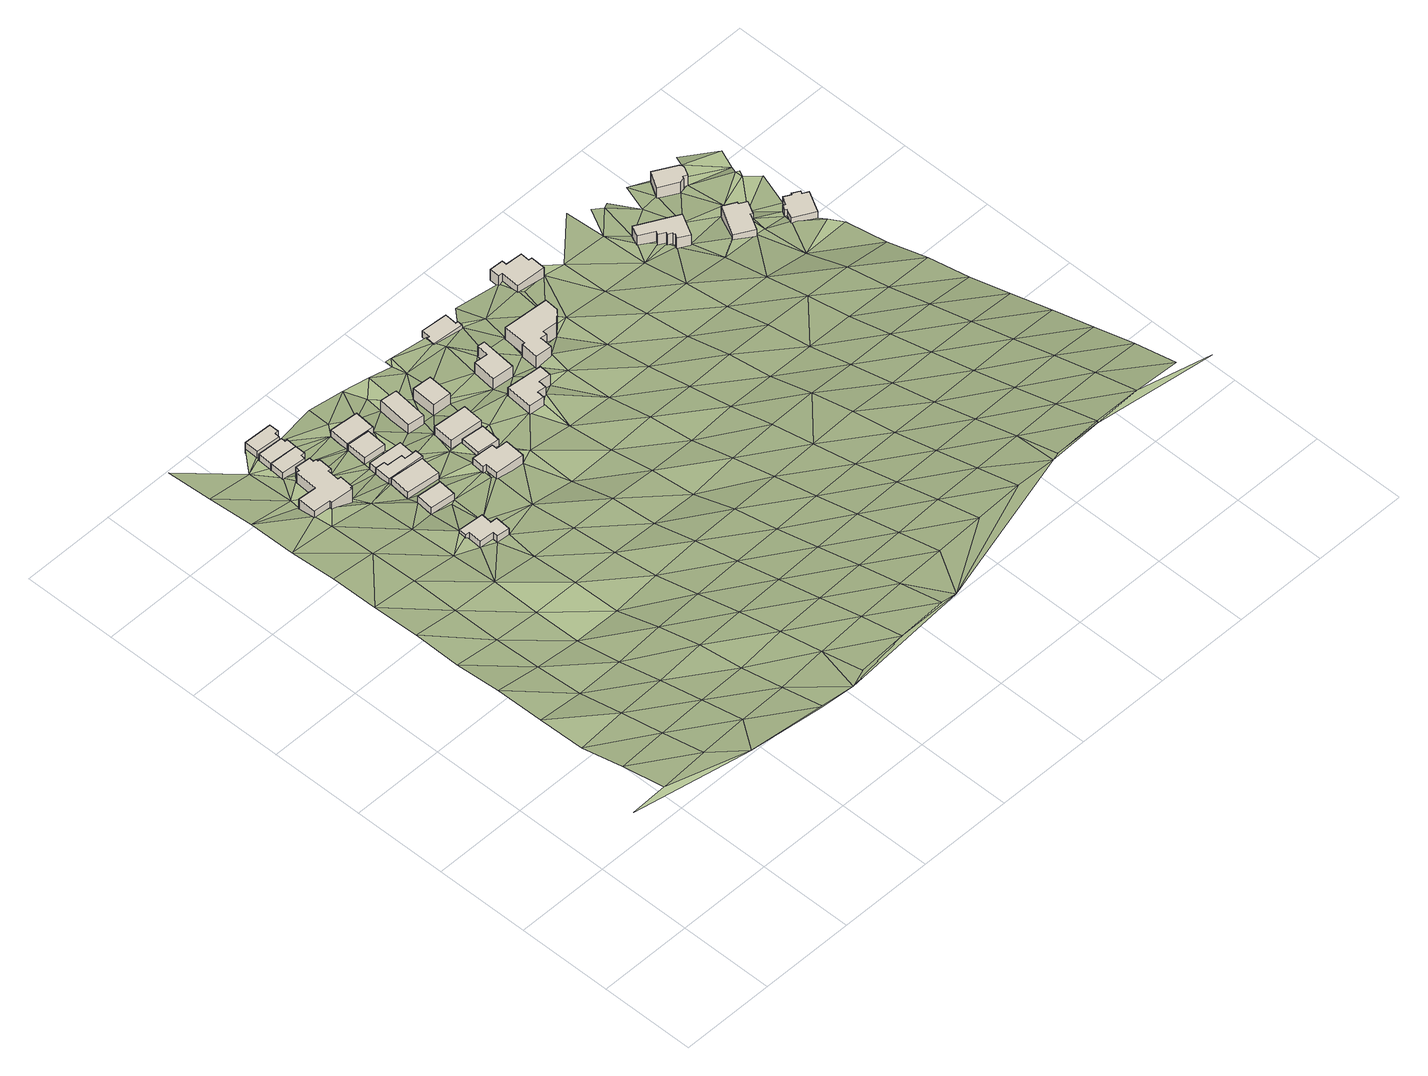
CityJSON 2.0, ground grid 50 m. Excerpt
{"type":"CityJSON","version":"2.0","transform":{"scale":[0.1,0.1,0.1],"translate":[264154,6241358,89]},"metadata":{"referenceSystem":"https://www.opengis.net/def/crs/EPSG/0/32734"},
"CityObjects":{
"building1":{"type":"Building","attributes":{"address":"50 Kylemore Road Universtity Estate Cape Town","building":"house","building:levels":3,"building_height":9.7,"plus_code":"4FRW3C6X+6GX","ground_height":116.46,"roof_height":126.16},"geometry":[{"type":"Solid","lod":"1","boundaries":[[[[0,1,2,3]],[[1,4,5,2]],[[4,6,7,5]],[[6,8,9,7]],[[8,10,11,9]],[[10,12,13,11]],[[12,14,15,13]],[[14,16,17,15]],[[16,18,19,17]],[[18,20,21,19]],[[20,22,23,21]],[[22,24,25,23]],[[24,26,27,25]],[[26,28,29,27]],[[28,30,31,29]],[[30,32,33,31]],[[32,34,35,33]],[[34,36,37,35]],[[36,38,39,37]],[[38,0,3,39]],[[3,2,5,7,9,11,13,15,17,19,21,23,25,27,29,31,33,35,37,39]],[[38,36,34,32,30,28,26,24,22,20,18,16,14,12,10,8,6,4,1,0]]]]}]},
"building2":{"type":"Building","attributes":{"address":"44 Kylemore Road Universtity Estate Cape Town","building":"house","building:levels":2,"building_height":6.9,"plus_code":"4FRW3C6X+8HC","ground_height":114.93,"roof_height":121.83},"geometry":[{"type":"Solid","lod":"1","boundaries":[[[[40,41,42,43]],[[41,44,45,42]],[[44,46,47,45]],[[46,48,49,47]],[[48,50,51,49]],[[50,40,43,51]],[[43,42,45,47,49,51]],[[50,48,46,44,41,40]]]]}]},
"building3":{"type":"Building","attributes":{"address":"41 Kylemore Road Universtity Estate Cape Town","building":"house","building:levels":1,"building_height":4.1,"plus_code":"4FRW3C5X+XMM","ground_height":119.05,"roof_height":123.15},"geometry":[{"type":"Solid","lod":"1","boundaries":[[[[52,53,54,55]],[[53,56,57,54]],[[56,58,59,57]],[[58,60,61,59]],[[60,62,63,61]],[[62,64,65,63]],[[64,66,67,65]],[[66,68,69,67]],[[68,70,71,69]],[[70,52,55,71]],[[55,54,57,59,61,63,65,67,69,71]],[[70,68,66,64,62,60,58,56,53,52]]]]}]},
"building4":{"type":"Building","attributes":{"address":"42 Kylemore Road Universtity Estate Cape Town","building":"house","building:levels":2,"building_height":6.9,"plus_code":"4FRW3C6X+8HR","ground_height":114.93,"roof_height":121.83},"geometry":[{"type":"Solid","lod":"1","boundaries":[[[[40,72,73,43]],[[72,74,75,73]],[[74,76,77,75]],[[76,78,79,77]],[[78,41,42,79]],[[41,40,43,42]],[[43,73,75,77,79,42]],[[41,78,76,74,72,40]]]]}]},
"building5":{"type":"Building","attributes":{"address":"40 Kylemore Road Universtity Estate Cape Town","building":"house","building:levels":2,"building_height":6.9,"plus_code":"4FRW3C6X+9HJ","ground_height":114.93,"roof_height":121.83},"geometry":[{"type":"Solid","lod":"1","boundaries":[[[[80,81,82,83]],[[81,84,85,82]],[[84,86,87,85]],[[86,88,89,87]],[[88,90,91,89]],[[90,80,83,91]],[[83,82,85,87,89,91]],[[90,88,86,84,81,80]]]]}]},
"building6":{"type":"Building","attributes":{"address":"39 Kylemore Road Universtity Estate Cape Town","building":"house","building:levels":1,"building_height":4.1,"plus_code":"4FRW3C6X+4M4","ground_height":116.77,"roof_height":120.87},"geometry":[{"type":"Solid","lod":"1","boundaries":[[[[92,93,94,95]],[[93,96,97,94]],[[96,98,99,97]],[[98,92,95,99]],[[95,94,97,99]],[[98,96,93,92]]]]}]},
"building7":{"type":"Building","attributes":{"address":"37 Kylemore Road Universtity Estate Cape Town","building":"house","building:levels":1,"building_height":4.1,"plus_code":"4FRW3C6X+5M5","ground_height":114.27,"roof_height":118.37},"geometry":[{"type":"Solid","lod":"1","boundaries":[[[[100,101,102,103]],[[101,104,105,102]],[[104,106,107,105]],[[106,100,103,107]],[[103,102,105,107]],[[106,104,101,100]]]]}]},
"building8":{"type":"Building","attributes":{"address":"35 Kylemore Road Universtity Estate Cape Town","building":"house","building:levels":1,"building_height":4.1,"plus_code":"4FRW3C6X+6M5","ground_height":112.63,"roof_height":116.73},"geometry":[{"type":"Solid","lod":"1","boundaries":[[[[108,109,110,111]],[[109,112,113,110]],[[112,114,115,113]],[[114,116,117,115]],[[116,118,119,117]],[[118,120,121,119]],[[120,122,123,121]],[[122,124,125,123]],[[124,108,111,125]],[[111,110,113,115,117,119,121,123,125]],[[124,122,120,118,116,114,112,109,108]]]]}]},
"building9":{"type":"Building","attributes":{"address":"33 Kylemore Road Universtity Estate Cape Town","building":"house","building:levels":1,"building_height":4.1,"plus_code":"4FRW3C6X+6P6","ground_height":112.63,"roof_height":116.73},"geometry":[{"type":"Solid","lod":"1","boundaries":[[[[118,116,117,119]],[[116,114,115,117]],[[114,112,113,115]],[[112,109,110,113]],[[109,108,111,110]],[[108,126,127,111]],[[126,128,129,127]],[[128,118,119,129]],[[119,117,115,113,110,111,127,129]],[[128,126,108,109,112,114,116,118]]]]}]},
"building10":{"type":"Building","attributes":{"address":"31 Kylemore Road Universtity Estate Cape Town","building":"house","building:levels":1,"building_height":4.1,"plus_code":"4FRW3C6X+7M9","ground_height":112.63,"roof_height":116.73},"geometry":[{"type":"Solid","lod":"1","boundaries":[[[[130,131,132,133]],[[131,134,135,132]],[[134,136,137,135]],[[136,130,133,137]],[[133,132,135,137]],[[136,134,131,130]]]]}]},
"building11":{"type":"Building","attributes":{"address":"2 Westfort Road Universtity Estate Cape Town","building":"house","building:levels":1,"building_height":4.1,"plus_code":"4FRW3C6X+8P2","ground_height":111.28,"roof_height":115.38},"geometry":[{"type":"Solid","lod":"1","boundaries":[[[[138,139,140,141]],[[139,142,143,140]],[[142,144,145,143]],[[144,138,141,145]],[[141,140,143,145]],[[144,142,139,138]]]]}]},
"building12":{"type":"Building","attributes":{"address":"28 Garrick Road Universtity Estate Cape Town","building":"house","building:levels":1.5,"building_height":5.5,"plus_code":"4FRW3C6X+3RQ","ground_height":111.95,"roof_height":117.45},"geometry":[{"type":"Solid","lod":"1","boundaries":[[[[146,147,148,149]],[[147,150,151,148]],[[150,152,153,151]],[[152,154,155,153]],[[154,156,157,155]],[[156,158,159,157]],[[158,160,161,159]],[[160,146,149,161]],[[149,148,151,153,155,157,159,161]],[[160,158,156,154,152,150,147,146]]]]}]},
"building13":{"type":"Building","attributes":{"address":"26 Garrick Road Universtity Estate Cape Town","building":"house","building:levels":1,"building_height":4.1,"plus_code":"4FRW3C6X+4VR","ground_height":109.74,"roof_height":113.84},"geometry":[{"type":"Solid","lod":"1","boundaries":[[[[162,163,164,165]],[[163,166,167,164]],[[166,168,169,167]],[[168,162,165,169]],[[165,164,167,169]],[[168,166,163,162]]]]}]},
"building14":{"type":"Building","attributes":{"address":"4 Westfort Road Universtity Estate Cape Town","building":"house","building:levels":2,"building_height":6.9,"plus_code":"4FRW3C6X+7RF","ground_height":107.75,"roof_height":114.65},"geometry":[{"type":"Solid","lod":"1","boundaries":[[[[170,171,172,173]],[[171,174,175,172]],[[174,176,177,175]],[[176,170,173,177]],[[173,172,175,177]],[[176,174,171,170]]]]}]},
"building15":{"type":"Building","attributes":{"address":"24 Garrick Road Universtity Estate Cape Town","building":"house","building:levels":2,"building_height":6.9,"plus_code":"4FRW3C6X+5VJ","ground_height":109.74,"roof_height":116.64},"geometry":[{"type":"Solid","lod":"1","boundaries":[[[[178,179,180,181]],[[179,182,183,180]],[[182,184,185,183]],[[184,178,181,185]],[[181,180,183,185]],[[184,182,179,178]]]]}]},
"building16":{"type":"Building","attributes":{"address":"6 Westfort Road Universtity Estate Cape Town","building":"house","building:levels":2,"building_height":6.9,"plus_code":"4FRW3C6X+7VG","ground_height":107.49,"roof_height":114.39},"geometry":[{"type":"Solid","lod":"1","boundaries":[[[[186,187,188,189]],[[187,190,191,188]],[[190,192,193,191]],[[192,186,189,193]],[[189,188,191,193]],[[192,190,187,186]]]]}]},
"building17":{"type":"Building","attributes":{"address":"29 Garrick Road Universtity Estate Cape Town","building":"house","building:levels":2,"building_height":6.9,"plus_code":"4FRW3F62+527","ground_height":105.61,"roof_height":112.51},"geometry":[{"type":"Solid","lod":"1","boundaries":[[[[194,195,196,197]],[[195,198,199,196]],[[198,200,201,199]],[[200,202,203,201]],[[202,204,205,203]],[[204,206,207,205]],[[206,208,209,207]],[[208,194,197,209]],[[197,196,199,201,203,205,207,209]],[[208,206,204,202,200,198,195,194]]]]}]},
"building18":{"type":"Building","attributes":{"address":"25 Garrick Road Universtity Estate Cape Town","building":"house","building:levels":2,"building_height":6.9,"plus_code":"4FRW3F62+62V","ground_height":105.87,"roof_height":112.77},"geometry":[{"type":"Solid","lod":"1","boundaries":[[[[210,211,212,213]],[[211,214,215,212]],[[214,216,217,215]],[[216,218,219,217]],[[218,220,221,219]],[[220,210,213,221]],[[213,212,215,217,219,221]],[[220,218,216,214,211,210]]]]}]},
"building19":{"type":"Building","attributes":{"address":"23 Garrick Road University Estate Cape Town","building":"house","building:levels":1,"building_height":4.1,"plus_code":"4FRW3F62+92H","ground_height":98.13,"roof_height":102.23},"geometry":[{"type":"Solid","lod":"1","boundaries":[[[[222,223,224,225]],[[223,226,227,224]],[[226,228,229,227]],[[228,230,231,229]],[[230,232,233,231]],[[232,234,235,233]],[[234,236,237,235]],[[236,222,225,237]],[[225,224,227,229,231,233,235,237]],[[236,234,232,230,228,226,223,222]]]]}]},
"building20":{"type":"Building","attributes":{"address":"Universtity Estate Cape Town","building":"house","building:levels":3,"building_height":9.7,"plus_code":"4FRW3F62+65R","ground_height":100.92,"roof_height":110.62},"geometry":[{"type":"Solid","lod":"1","boundaries":[[[[238,239,240,241]],[[239,242,243,240]],[[242,244,245,243]],[[244,246,247,245]],[[246,248,249,247]],[[248,250,251,249]],[[250,252,253,251]],[[252,254,255,253]],[[254,256,257,255]],[[256,258,259,257]],[[258,238,241,259]],[[241,240,243,245,247,249,251,253,255,257,259]],[[258,256,254,252,250,248,246,244,242,239,238]]]]}]},
"building21":{"type":"Building","attributes":{"address":"112 Upper Roodebloem Road University Estate Cape Town","building":"house","building:levels":2,"building_height":6.9,"plus_code":"4FRW3F62+97F","ground_height":94.98,"roof_height":101.88},"geometry":[{"type":"Solid","lod":"1","boundaries":[[[[260,261,262,263]],[[261,264,265,262]],[[264,266,267,265]],[[266,268,269,267]],[[268,270,271,269]],[[270,272,273,271]],[[272,274,275,273]],[[274,276,277,275]],[[276,278,279,277]],[[278,260,263,279]],[[263,262,265,267,269,271,273,275,277,279]],[[278,276,274,272,270,268,266,264,261,260]]]]}]},
"building22":{"type":"Building","attributes":{"address":"2 Cloete Road Universtity Estate Cape Town","building":"house","building:levels":2,"building_height":6.9,"plus_code":"4FRW3F62+7G5","ground_height":94.95,"roof_height":101.85},"geometry":[{"type":"Solid","lod":"1","boundaries":[[[[280,281,282,283]],[[281,284,285,282]],[[284,286,287,285]],[[286,288,289,287]],[[288,290,291,289]],[[290,292,293,291]],[[292,294,295,293]],[[294,296,297,295]],[[296,298,299,297]],[[298,300,301,299]],[[300,302,303,301]],[[302,280,283,303]],[[283,282,285,287,289,291,293,295,297,299,301,303]],[[302,300,298,296,294,292,290,288,286,284,281,280]]]]}]},
"building23":{"type":"Building","attributes":{"address":"4 Cloete Road Universtity Estate Cape Town","building":"house","building:levels":2,"building_height":6.9,"plus_code":"4FRW3F62+5JX","ground_height":94.52,"roof_height":101.42},"geometry":[{"type":"Solid","lod":"1","boundaries":[[[[304,305,306,307]],[[305,308,309,306]],[[308,310,311,309]],[[310,312,313,311]],[[312,314,315,313]],[[314,316,317,315]],[[316,318,319,317]],[[318,304,307,319]],[[307,306,309,311,313,315,317,319]],[[318,316,314,312,310,308,305,304]]]]}]},
"building24":{"type":"Building","attributes":{"address":"20 Cloete Road University Estate Cape Town","building":"house","building:levels":2,"building_height":6.9,"plus_code":"4FRW3F62+8JQ","ground_height":91.67,"roof_height":98.57},"geometry":[{"type":"Solid","lod":"1","boundaries":[[[[320,321,322,323]],[[321,324,325,322]],[[324,326,327,325]],[[326,328,329,327]],[[328,330,331,329]],[[330,332,333,331]],[[332,334,335,333]],[[334,336,337,335]],[[336,320,323,337]],[[323,322,325,327,329,331,333,335,337]],[[336,334,332,330,328,326,324,321,320]]]]}]},
"building25":{"type":"Building","attributes":{"address":"6 Cloete Road Universtity Estate Cape Town","building":"house","building:levels":1,"building_height":4.1,"plus_code":"4FRW3F62+4PQ","ground_height":96.62,"roof_height":100.72},"geometry":[{"type":"Solid","lod":"1","boundaries":[[[[338,339,340,341]],[[339,342,343,340]],[[342,344,345,343]],[[344,346,347,345]],[[346,348,349,347]],[[348,350,351,349]],[[350,352,353,351]],[[352,354,355,353]],[[354,356,357,355]],[[356,358,359,357]],[[358,360,361,359]],[[360,338,341,361]],[[341,340,343,345,347,349,351,353,355,357,359,361]],[[360,358,356,354,352,350,348,346,344,342,339,338]]]]}]},
"terrain1":{"type":"TINRelief","geometry":[{"type":"CompositeSurface","lod":"1","boundaries":[[[362,363,364]],[[365,364,366]],[[365,367,368]],[[363,366,364]],[[366,367,365]],[[369,368,370]],[[367,370,368]],[[371,369,372]],[[373,366,363]],[[373,367,366]],[[369,370,372]],[[374,371,375]],[[376,370,367]],[[372,375,371]],[[376,367,373]],[[374,377,378]],[[379,373,363]],[[370,380,372]],[[375,377,374]],[[380,370,376]],[[381,378,382]],[[383,375,372]],[[377,382,378]],[[384,379,363]],[[376,373,385]],[[383,372,380]],[[379,385,373]],[[377,375,386]],[[387,381,388]],[[382,389,381]],[[376,390,380]],[[386,375,383]],[[391,387,388]],[[385,390,376]],[[388,381,389]],[[382,377,392]],[[384,385,379]],[[393,383,380]],[[392,377,386]],[[390,393,380]],[[391,394,395]],[[382,396,389]],[[397,391,388]],[[386,383,398]],[[396,382,392]],[[397,394,391]],[[384,399,385]],[[399,390,385]],[[395,400,401]],[[393,398,383]],[[389,402,388]],[[394,403,395]],[[404,392,386]],[[405,399,384]],[[395,403,400]],[[402,389,396]],[[390,406,393]],[[407,408,401]],[[398,404,386]],[[409,397,388]],[[399,406,390]],[[410,394,397]],[[407,401,400]],[[411,405,384]],[[412,396,392]],[[409,388,402]],[[394,410,413]],[[398,393,414]],[[404,412,392]],[[403,415,400]],[[399,405,411]],[[406,414,393]],[[402,396,66]],[[410,397,416]],[[415,417,400]],[[416,397,409]],[[407,400,418]],[[398,419,404]],[[418,400,417]],[[412,420,396]],[[421,409,402]],[[422,406,399]],[[396,70,66]],[[423,402,66]],[[414,419,398]],[[410,416,424]],[[402,423,421]],[[425,407,418]],[[420,70,396]],[[418,417,426]],[[426,417,427]],[[425,428,407]],[[422,399,411]],[[429,407,428]],[[430,424,431]],[[412,404,432]],[[433,411,384]],[[407,429,434]],[[424,416,431]],[[64,423,66]],[[409,421,93]],[[435,418,426]],[[414,406,436]],[[1,6,4]],[[409,92,416]],[[419,432,404]],[[68,66,70]],[[1,8,6]],[[426,18,435]],[[406,422,436]],[[93,92,409]],[[8,1,437]],[[18,16,14]],[[76,429,428]],[[416,438,431]],[[439,420,412]],[[52,70,420]],[[437,10,8]],[[12,10,14]],[[14,435,18]],[[1,431,118]],[[14,10,50]],[[414,440,419]],[[14,50,435]],[[101,416,92]],[[441,93,421]],[[432,439,412]],[[435,50,48]],[[441,421,58]],[[76,86,429]],[[411,442,422]],[[416,101,100]],[[1,128,437]],[[436,440,414]],[[100,438,416]],[[58,56,53]],[[438,118,431]],[[443,52,420]],[[72,76,74]],[[444,72,40]],[[10,437,130]],[[444,76,72]],[[86,76,90]],[[441,96,93]],[[50,10,130]],[[90,76,444]],[[128,1,118]],[[432,419,445]],[[86,90,88]],[[101,92,98]],[[439,443,420]],[[441,58,96]],[[436,422,446]],[[437,128,131]],[[433,442,411]],[[440,445,419]],[[40,50,139]],[[447,53,52]],[[437,131,130]],[[58,53,447]],[[444,40,139]],[[446,422,442]],[[444,139,90]],[[104,101,98]],[[448,439,432]],[[449,50,130]],[[100,106,438]],[[443,447,52]],[[139,50,449]],[[96,58,450]],[[436,451,440]],[[445,448,432]],[[128,134,131]],[[451,436,446]],[[98,96,452]],[[446,442,433]],[[58,447,453]],[[90,139,454]],[[438,106,455]],[[443,439,456]],[[450,58,453]],[[452,104,98]],[[457,445,440]],[[449,130,136]],[[126,134,128]],[[448,456,439]],[[90,454,458]],[[452,96,450]],[[440,451,457]],[[459,447,443]],[[136,460,449]],[[106,104,461]],[[462,463,126]],[[464,446,433]],[[136,134,460]],[[452,465,104]],[[466,448,445]],[[460,134,126]],[[138,454,139]],[[455,106,461]],[[443,456,459]],[[461,104,465]],[[455,461,463]],[[451,446,464]],[[457,466,445]],[[467,450,453]],[[452,450,467]],[[463,468,126]],[[146,453,447]],[[460,126,469]],[[448,470,456]],[[461,468,463]],[[471,447,459]],[[472,458,454]],[[461,465,473]],[[474,457,451]],[[126,468,469]],[[472,454,138]],[[471,146,447]],[[466,470,448]],[[170,138,460]],[[465,475,473]],[[461,476,468]],[[469,170,460]],[[461,477,476]],[[464,474,451]],[[461,473,477]],[[478,459,456]],[[433,479,464]],[[480,469,468]],[[481,466,457]],[[170,482,138]],[[470,478,456]],[[475,168,473]],[[482,472,138]],[[483,147,475]],[[184,476,477]],[[474,481,457]],[[471,484,146]],[[168,475,147]],[[146,484,147]],[[190,480,468]],[[459,485,471]],[[147,484,168]],[[176,482,170]],[[470,466,486]],[[477,162,184]],[[478,485,459]],[[468,178,190]],[[479,474,464]],[[482,487,472]],[[481,486,466]],[[176,480,187]],[[480,190,187]],[[488,162,168]],[[482,176,487]],[[489,484,471]],[[488,184,162]],[[488,178,184]],[[490,478,470]],[[433,491,479]],[[485,489,471]],[[484,492,168]],[[190,178,192]],[[481,474,493]],[[486,490,470]],[[492,488,168]],[[187,494,176]],[[493,474,479]],[[176,494,487]],[[478,495,485]],[[489,496,484]],[[178,488,497]],[[192,498,186]],[[499,486,481]],[[494,187,186]],[[496,492,484]],[[490,495,478]],[[218,192,178]],[[487,494,500]],[[499,481,493]],[[192,218,498]],[[497,488,492]],[[501,489,485]],[[433,502,491]],[[218,178,497]],[[216,186,498]],[[490,486,503]],[[495,501,485]],[[500,494,504]],[[504,505,500]],[[491,493,479]],[[503,486,499]],[[506,492,496]],[[216,498,218]],[[507,496,489]],[[508,494,186]],[[509,495,490]],[[506,496,510]],[[501,507,489]],[[494,511,504]],[[499,493,512]],[[508,186,216]],[[509,490,503]],[[497,220,218]],[[506,510,513]],[[491,512,493]],[[510,496,514]],[[501,495,515]],[[508,511,494]],[[507,514,496]],[[497,194,220]],[[516,503,499]],[[517,510,208]],[[504,511,518]],[[515,495,509]],[[214,211,216]],[[508,216,211]],[[512,516,499]],[[510,514,208]],[[519,507,501]],[[508,211,210]],[[520,509,503]],[[220,194,521]],[[502,512,491]],[[501,515,519]],[[210,220,522]],[[194,208,523]],[[514,523,208]],[[516,520,503]],[[522,220,521]],[[524,511,508]],[[514,507,525]],[[194,523,521]],[[210,524,508]],[[525,507,519]],[[526,210,522]],[[516,512,527]],[[515,509,528]],[[523,529,521]],[[526,524,210]],[[520,530,509]],[[502,527,512]],[[531,526,522]],[[532,523,514]],[[528,519,515]],[[509,530,528]],[[230,533,534]],[[525,532,514]],[[535,520,516]],[[536,527,502]],[[529,537,538]],[[526,539,524]],[[534,524,539]],[[540,529,523]],[[527,535,516]],[[537,529,256]],[[534,539,541]],[[542,525,519]],[[502,543,536]],[[540,523,532]],[[544,537,256]],[[545,530,520]],[[519,528,542]],[[256,529,540]],[[539,526,238]],[[527,536,546]],[[535,545,520]],[[532,525,547]],[[530,548,528]],[[543,546,536]],[[547,525,542]],[[549,541,539]],[[550,535,527]],[[551,256,540]],[[545,548,530]],[[551,258,256]],[[539,238,552]],[[553,540,532]],[[546,550,527]],[[551,238,258]],[[542,528,554]],[[549,539,552]],[[547,553,532]],[[535,555,545]],[[548,554,528]],[[551,540,556]],[[550,555,535]],[[552,238,557]],[[547,542,558]],[[551,559,238]],[[556,540,553]],[[543,560,546]],[[548,545,561]],[[562,549,552]],[[557,238,559]],[[554,558,542]],[[546,560,550]],[[555,561,545]],[[552,557,559]],[[553,547,563]],[[564,551,556]],[[565,554,548]],[[564,559,551]],[[558,563,547]],[[566,555,550]],[[561,565,548]],[[567,556,553]],[[566,550,560]],[[568,558,554]],[[563,567,553]],[[561,555,569]],[[570,571,559]],[[565,568,554]],[[564,570,559]],[[564,556,572]],[[569,555,566]],[[560,543,573]],[[567,572,556]],[[574,565,561]],[[563,558,575]],[[568,576,558]],[[577,566,560]],[[578,570,564]],[[574,561,569]],[[567,563,575]],[[558,576,575]],[[572,578,564]],[[579,568,565]],[[580,569,566]],[[579,565,574]],[[567,581,572]],[[577,580,566]],[[578,582,570]],[[583,576,568]],[[567,575,581]],[[574,569,584]],[[585,570,582]],[[583,568,579]],[[578,572,586]],[[584,569,580]],[[578,587,582]],[[588,575,576]],[[572,581,589]],[[590,587,578]],[[591,579,574]],[[586,572,589]],[[588,576,583]],[[587,281,582]],[[590,578,592]],[[592,578,586]],[[591,574,584]],[[590,593,587]],[[594,581,575]],[[582,281,595]],[[583,579,596]],[[597,590,592]],[[586,598,592]],[[594,575,588]],[[586,599,598]],[[598,600,592]],[[595,601,582]],[[602,586,589]],[[596,579,591]],[[603,589,581]],[[602,589,604]],[[605,588,583]],[[281,606,595]],[[607,581,594]],[[608,606,281]],[[605,583,596]],[[603,581,607]],[[603,604,589]],[[606,609,595]],[[594,588,610]],[[318,602,604]],[[318,608,602]],[[610,588,605]],[[606,608,611]],[[594,612,607]],[[607,613,603]],[[614,606,611]],[[608,320,611]],[[608,318,615]],[[612,594,610]],[[616,603,613]],[[613,607,617]],[[320,608,615]],[[616,613,618]],[[614,611,334]],[[318,316,615]],[[618,613,356]],[[617,607,619]],[[607,612,620]],[[312,316,314]],[[613,617,356]],[[316,312,615]],[[620,619,607]],[[614,334,621]],[[312,618,354]],[[320,615,326]],[[356,354,618]],[[320,326,321]],[[321,326,324]],[[617,358,356]],[[338,617,619]],[[350,312,354]],[[334,332,621]],[[312,622,615]],[[623,326,615]],[[352,350,354]],[[332,330,621]],[[330,328,621]],[[328,624,621]],[[625,312,350]],[[328,326,626]],[[623,615,622]],[[624,627,621]],[[350,348,346]],[[312,625,622]],[[328,626,624]],[[326,623,626]],[[628,623,622]],[[629,624,630]],[[630,624,626]]]}]}
},
"vertices":[
[633,2624,275],[639,2698,275],[639,2698,372],[633,2624,372],[622,2699,275],[622,2699,372],[627,2763,275],[627,2763,372],[644,2762,275],[644,2762,372],[649,2835,275],[649,2835,372],[638,2836,275],[638,2836,372],[639,2848,275],[639,2848,372],[623,2850,275],[623,2850,372],[625,2874,275],[625,2874,372],[544,2880,275],[544,2880,372],[542,2856,275],[542,2856,372],[524,2857,275],[524,2857,372],[515,2733,275],[515,2733,372],[418,2740,275],[418,2740,372],[411,2642,275],[411,2642,372],[503,2635,275],[503,2635,372],[502,2622,275],[502,2622,372],[624,2613,275],[624,2613,372],[624,2624,275],[624,2624,372],
[661,2993,259],[513,3001,259],[513,3001,328],[661,2993,328],[508,2925,259],[508,2925,328],[638,2916,259],[638,2916,328],[640,2938,259],[640,2938,328],[660,2936,259],[660,2936,328],
[950,1976,300],[956,2057,300],[956,2057,341],[950,1976,341],[922,2059,300],[922,2059,341],[926,2117,300],[926,2117,341],[793,2127,300],[793,2127,341],[790,2086,300],[790,2086,341],[812,2084,300],[812,2084,341],[807,2014,300],[807,2014,341],[884,2008,300],[884,2008,341],[882,1981,300],[882,1981,341],
[664,3047,259],[664,3047,328],[651,3048,259],[651,3048,328],[652,3071,259],[652,3071,328],[517,3078,259],[517,3078,328],
[674,3162,259],[525,3168,259],[525,3168,328],[674,3162,328],[522,3093,259],[522,3093,328],[652,3083,259],[652,3083,328],[654,3111,259],[654,3111,328],[673,3110,259],[673,3110,328],
[824,2410,278],[815,2318,278],[815,2318,319],[824,2410,319],[946,2306,278],[946,2306,319],[955,2398,278],[955,2398,319],
[838,2583,253],[827,2471,253],[827,2471,294],[838,2583,294],[1005,2454,253],[1005,2454,294],[1016,2566,253],[1016,2566,294],
[1022,2628,236],[975,2631,236],[975,2631,277],[1022,2628,277],[977,2653,236],[977,2653,277],[894,2659,236],[894,2659,277],[895,2680,236],[895,2680,277],[845,2684,236],[845,2684,277],[839,2596,236],[839,2596,277],[1038,2584,236],[1038,2584,277],[1040,2628,236],[1040,2628,277],
[1028,2711,236],[1028,2711,277],[848,2724,236],[848,2724,277],
[863,2867,236],[854,2759,236],[854,2759,277],[863,2867,277],[972,2750,236],[972,2750,277],[980,2858,236],[980,2858,277],
[1029,2976,223],[879,2989,223],[879,2989,264],[1029,2976,264],[869,2880,223],[869,2880,264],[1019,2867,223],[1019,2867,264],
[1342,2267,230],[1350,2374,230],[1350,2374,284],[1342,2267,284],[1290,2378,230],[1290,2378,284],[1292,2405,230],[1292,2405,284],[1176,2413,230],[1176,2413,284],[1171,2344,230],[1171,2344,284],[1190,2343,230],[1190,2343,284],[1186,2277,230],[1186,2277,284],
[1367,2535,207],[1249,2546,207],[1249,2546,248],[1367,2535,248],[1240,2441,207],[1240,2441,248],[1357,2430,207],[1357,2430,248],
[1160,2957,188],[1140,2769,188],[1140,2769,256],[1160,2957,256],[1229,2760,188],[1229,2760,256],[1249,2948,188],[1249,2948,256],
[1377,2655,207],[1200,2668,207],[1200,2668,276],[1377,2655,276],[1192,2558,207],[1192,2558,276],[1369,2545,207],[1369,2545,276],
[1412,2898,185],[1311,2904,185],[1311,2904,254],[1412,2898,254],[1303,2772,185],[1303,2772,254],[1404,2767,185],[1404,2767,254],
[1804,2604,166],[1616,2621,166],[1616,2621,235],[1804,2604,235],[1603,2476,166],[1603,2476,235],[1683,2469,166],[1683,2469,235],[1687,2508,166],[1687,2508,235],[1732,2504,166],[1732,2504,235],[1736,2545,166],[1736,2545,235],[1798,2540,166],[1798,2540,235],
[1737,2880,169],[1700,2884,169],[1700,2884,238],[1737,2880,238],[1693,2820,169],[1693,2820,238],[1619,2827,169],[1619,2827,238],[1606,2701,169],[1606,2701,238],[1719,2691,169],[1719,2691,238],
[1644,3097,91],[1810,3085,91],[1810,3085,132],[1644,3097,132],[1812,3113,91],[1812,3113,132],[1799,3114,91],[1799,3114,132],[1804,3178,91],[1804,3178,132],[1665,3188,91],[1665,3188,132],[1661,3142,91],[1661,3142,132],[1647,3143,91],[1647,3143,132],
[2116,2870,119],[1877,2887,119],[1877,2887,216],[2116,2870,216],[1868,2762,119],[1868,2762,216],[1854,2763,119],[1854,2763,216],[1847,2671,119],[1847,2671,216],[1934,2664,119],[1934,2664,216],[1939,2731,119],[1939,2731,216],[1972,2728,119],[1972,2728,216],[1974,2751,119],[1974,2751,216],[2054,2745,119],[2054,2745,216],[2110,2797,119],[2110,2797,216],
[2305,3063,60],[2309,3142,60],[2309,3142,129],[2305,3063,129],[2291,3143,60],[2291,3143,129],[2294,3191,60],[2294,3191,129],[2205,3196,60],[2205,3196,129],[2206,3222,60],[2206,3222,129],[2134,3225,60],[2134,3225,129],[2131,3171,60],[2131,3171,129],[2153,3170,60],[2153,3170,129],[2148,3072,60],[2148,3072,129],
[2953,2845,60],[2750,2954,60],[2750,2954,128],[2953,2845,128],[2721,2901,60],[2721,2901,128],[2801,2857,60],[2801,2857,128],[2791,2839,60],[2791,2839,128],[2825,2821,60],[2825,2821,128],[2819,2810,60],[2819,2810,128],[2842,2798,60],[2842,2798,128],[2837,2790,60],[2837,2790,128],[2845,2786,60],[2845,2786,128],[2833,2764,60],[2833,2764,128],[2891,2732,60],[2891,2732,128],
[3019,2602,55],[3114,2549,55],[3114,2549,124],[3019,2602,124],[3161,2632,55],[3161,2632,124],[3171,2626,55],[3171,2626,124],[3208,2693,55],[3208,2693,124],[3169,2715,55],[3169,2715,124],[3173,2722,55],[3173,2722,124],[3107,2758,55],[3107,2758,124],
[3105,3000,27],[3128,3006,27],[3128,3006,96],[3105,3000,96],[3135,3019,27],[3135,3019,96],[3156,3007,27],[3156,3007,96],[3180,3051,27],[3180,3051,96],[3180,3064,27],[3180,3064,96],[3172,3075,27],[3172,3075,96],[3059,3138,27],[3059,3138,96],[3008,3053,27],[3008,3053,96],
[3380,2434,76],[3440,2543,76],[3440,2543,117],[3380,2434,117],[3411,2559,76],[3411,2559,117],[3418,2572,76],[3418,2572,117],[3380,2593,76],[3380,2593,117],[3375,2585,76],[3375,2585,117],[3338,2606,76],[3338,2606,117],[3315,2565,76],[3315,2565,117],[3302,2572,76],[3302,2572,117],[3287,2545,76],[3287,2545,117],[3298,2539,76],[3298,2539,117],[3273,2493,76],[3273,2493,117],
[9,318,508],[539,113,644],[173,290,564],[173,540,505],[422,290,589],[422,540,526],[173,790,435],[173,1040,428],[422,790,464],[173,1295,424],[422,1040,400],[671,290,606],[173,1545,398],[422,1295,379],[671,540,543],[422,1545,365],[173,1795,404],[920,40,683],[671,790,479],[173,2045,391],[422,1795,364],[671,1040,408],[1072,4,720],[920,290,616],[671,1295,349],[173,2295,386],[422,2295,353],[422,2045,365],[920,540,553],[173,2545,364],[671,1545,344],[920,790,512],[411,2642,340],[173,2795,358],[671,1795,351],[422,2545,340],[920,1040,438],[1169,290,653],[422,2795,315],[173,3045,335],[671,2045,332],[418,2740,315],[920,1295,346],[1169,40,720],[1169,540,593],[422,3045,296],[173,3295,314],[671,2295,313],[502,2622,340],[1418,40,746],[920,1545,340],[503,2635,340],[1169,790,529],[515,2733,315],[671,2545,289],[524,2857,315],[508,2925,296],[1169,1040,454],[920,1795,319],[793,2127,332],[1418,290,682],[790,2086,332],[624,2613,289],[513,3001,296],[544,2880,315],[542,2856,315],[517,3078,296],[522,3093,296],[624,2624,289],[633,2624,289],[1169,1295,379],[1747,29,767],[525,3168,296],[638,2916,275],[1418,540,613],[671,2795,275],[839,2596,253],[1169,1545,338],[1418,790,541],[920,2295,278],[1667,40,767],[1169,1795,307],[671,3045,259],[1418,1040,470],[1667,290,701],[1169,2045,269],[1418,1295,406],[869,2880,236],[1169,2295,254],[1667,540,629],[1171,2344,254],[1186,2277,254],[920,3045,223],[1038,2584,253],[1418,1545,328],[1667,790,554],[932,3172,208],[1418,1795,302],[1019,2867,236],[1169,2545,231],[1022,2628,253],[1040,2628,253],[1916,290,714],[1176,2413,254],[1667,1040,482],[1190,2343,254],[1200,2668,231],[1140,2769,208],[1667,1295,417],[1418,2045,219],[1129,3155,188],[1240,2441,231],[1916,540,643],[1292,2405,254],[1192,2558,231],[1249,2546,231],[1667,1545,319],[2165,290,728],[1229,2760,208],[1916,790,572],[1169,3045,188],[1290,2378,254],[1418,2295,230],[1667,1795,286],[1916,1040,499],[1264,3129,188],[1418,2545,207],[1667,2045,228],[1916,1295,428],[2414,290,744],[1603,2476,191],[2165,540,660],[1418,3045,159],[1916,1545,359],[1667,2295,193],[1616,2621,191],[1418,2795,185],[2165,790,582],[1401,3117,159],[1916,1795,282],[2621,276,754],[2165,1040,508],[1434,3156,159],[1405,3159,159],[1683,2469,191],[1916,2045,244],[1667,3045,138],[2165,1295,442],[1732,2504,191],[1644,3097,138],[2414,540,666],[1687,2508,191],[1916,2295,179],[2165,1545,378],[2414,790,589],[1736,2545,191],[1647,3143,138],[2165,1795,304],[2414,1040,515],[1847,2671,146],[1854,2763,146],[1916,2545,166],[1810,3085,117],[2165,2045,245],[1877,2887,146],[2663,540,674],[2414,1545,386],[1934,2664,166],[2414,1295,456],[1868,2762,146],[2165,2295,184],[1799,3114,117],[1812,3113,117],[2663,790,594],[2663,290,754],[1972,2728,146],[1939,2731,146],[1916,3045,117],[2165,2545,136],[1888,3198,91],[2414,1795,301],[2906,281,765],[1974,2751,146],[2663,1040,516],[2912,290,765],[2414,2045,253],[2663,1295,442],[2131,3171,78],[2912,540,685],[2165,2795,119],[2148,3072,96],[2414,2295,179],[2663,1545,372],[2912,790,601],[2414,2545,139],[2165,3045,96],[2663,1795,298],[2305,3063,76],[3162,290,765],[2912,1040,521],[2153,3170,96],[2663,2045,247],[2414,2795,91],[2912,1295,446],[3162,540,692],[2663,2295,177],[2912,1545,374],[3162,790,611],[2414,3045,76],[2309,3142,76],[2663,2545,137],[3578,232,711],[3162,1040,526],[2912,2045,240],[2912,1795,295],[3411,290,749],[2663,2795,78],[3162,1295,447],[3411,540,683],[2912,2295,172],[2663,3045,60],[3162,1545,369],[3411,790,600],[2663,3268,38],[2833,2764,70],[2721,2901,78],[3162,1795,290],[2912,2545,106],[2791,2839,70],[3411,1040,517],[2819,2810,70],[2801,2857,70],[3162,2045,228],[2802,3170,39],[3411,1295,432],[2825,2821,70],[2837,2790,70],[2845,2786,70],[2842,2798,70],[2756,3209,38],[2891,2732,70],[3114,2549,92],[3019,2602,106],[3411,1545,348],[2912,3045,39],[3162,2295,124],[2953,2845,70],[2842,3196,16],[3411,1795,284],[3008,3053,39],[3411,2045,194],[3162,2545,92],[2972,3200,16],[3162,2795,55],[3161,2632,92],[3273,2493,92],[3171,2626,92],[3368,2366,132],[3411,2295,132],[3191,3083,27],[3345,2859,48],[3346,2900,48],[3225,3111,27],[3411,2795,48],[3372,2948,20],[3210,3119,27],[3362,2891,48],[3258,3173,2],[3411,3045,20]
]}
